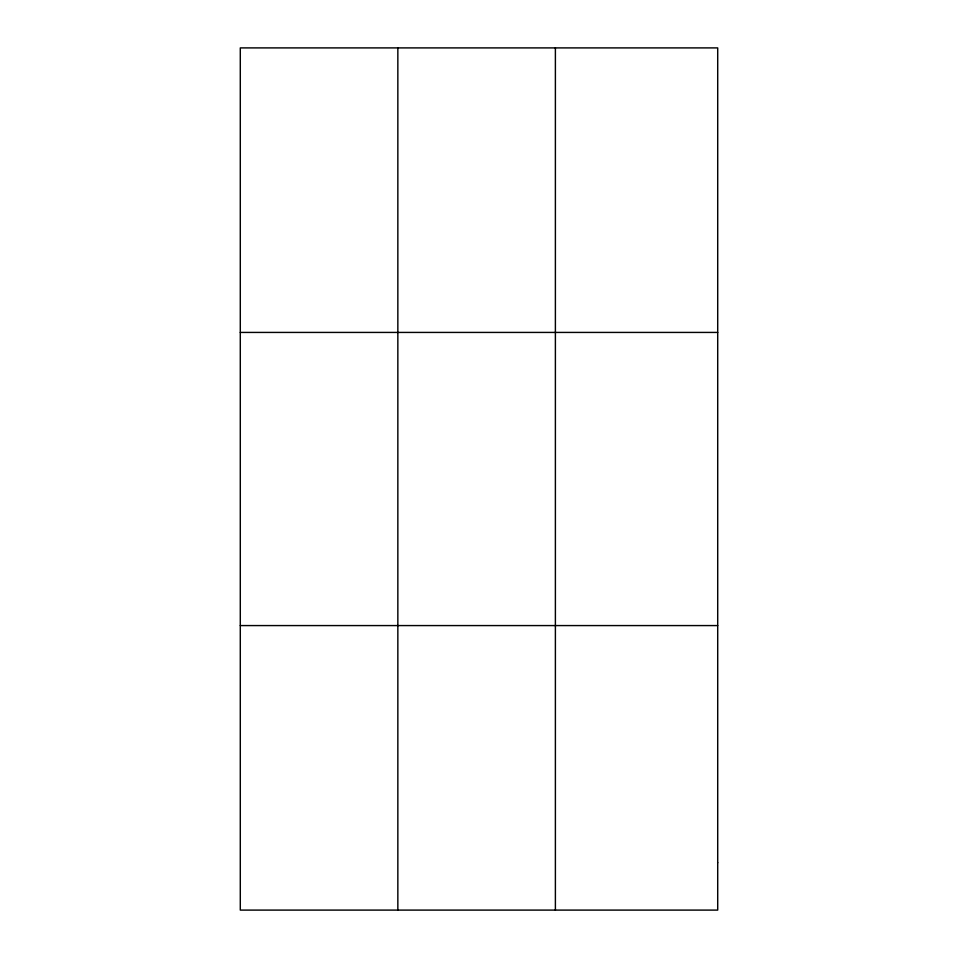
<?xml version="1.0" encoding="UTF-8"?>
<svg xmlns="http://www.w3.org/2000/svg" width="958" height="958" viewBox="0 0 958 958"><rect width="100%" height="100%" fill="white"/><g stroke="black" fill="none" stroke-linecap="round" stroke-linejoin="round"><path stroke-width="1.44" d="M397.845 910.1L397.845 47.9M555.389 910.1L555.389 47.9M240.29 332.426L717.71 332.426M240.29 625.574L717.71 625.574M717.71 862.679L717.71 910.1L240.29 910.1L240.29 47.9L717.71 47.9L717.71 862.679"/></g></svg>
